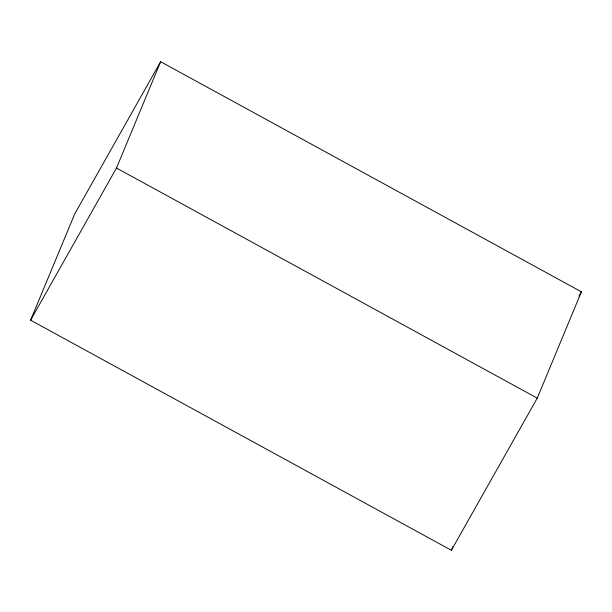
<?xml version="1.0" encoding="UTF-8"?>
<svg xmlns="http://www.w3.org/2000/svg" width="612" height="612" viewBox="0 0 612 612"><rect width="100%" height="100%" fill="white"/><g stroke="black" fill="none" stroke-linecap="round" stroke-linejoin="round"><path stroke-width="0.92" d="M30.6 320.183L74.748 213.856L160.635 61.72L581.4 291.817L537.252 398.144L451.365 550.28L30.6 320.183L116.487 168.04L160.635 61.72M451.365 550.28L452.826 546.768M579.051 295.978L581.4 291.817M116.487 168.04L537.252 398.144"/></g></svg>
